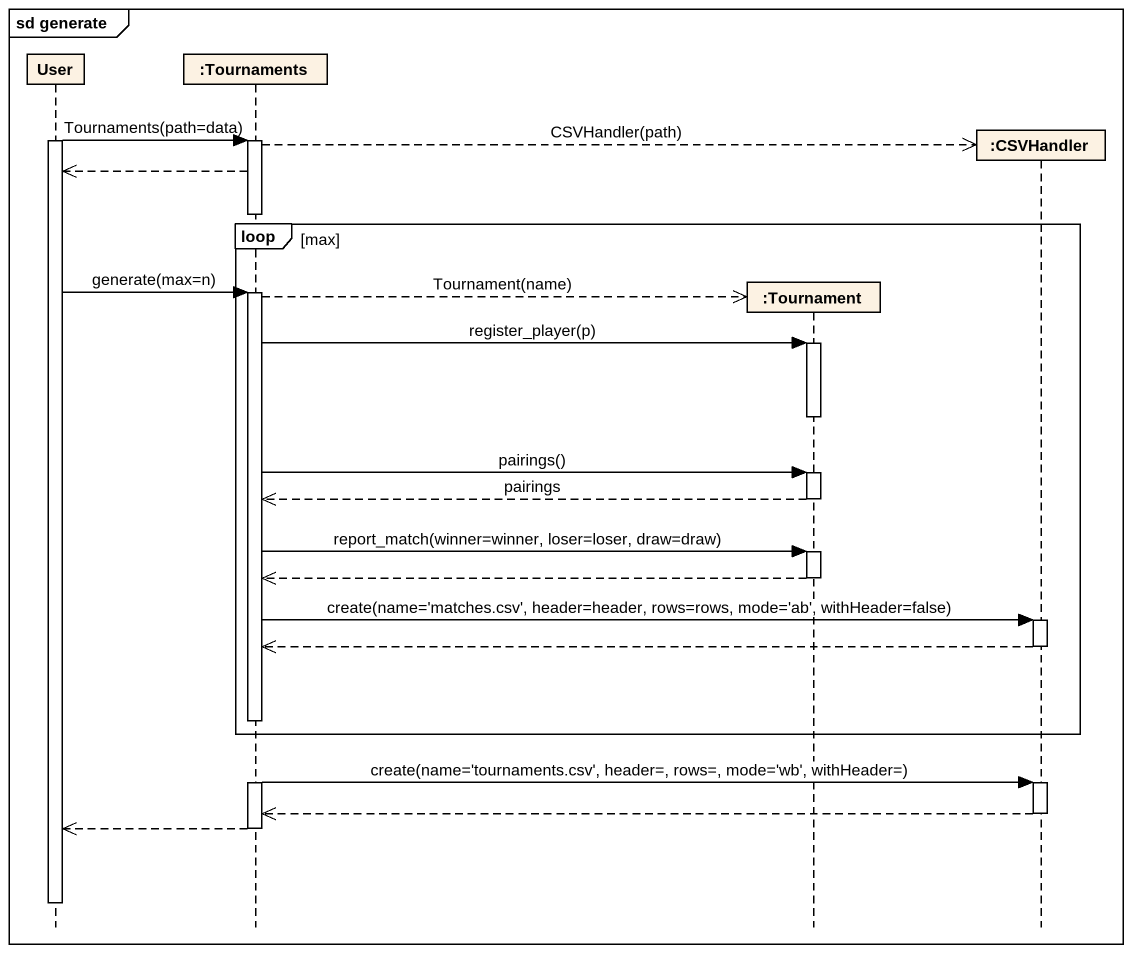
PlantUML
@startuml
mainframe sd generate
hide footbox
participant User
participant ":Tournaments" as Tournaments
participant ":Tournament" as Tournament
participant ":CSVHandler" as CSVHandler

activate User
User -> Tournaments : Tournaments(path=data)
activate Tournaments
Tournaments -->> CSVHandler ** : CSVHandler(path)
Tournaments -->> User
deactivate Tournaments
loop max
  User -> Tournaments : generate(max=n)
  activate Tournaments
  Tournaments -->> Tournament ** : Tournament(name)
  Tournaments -> Tournament : register_player(p)
  activate Tournament
  deactivate Tournament
  Tournaments -> Tournament : pairings()
  activate Tournament
  Tournament -->> Tournaments : pairings
  deactivate Tournament
  Tournaments -> Tournament : report_match(winner=winner, loser=loser, draw=draw)
  activate Tournament
  Tournament -->> Tournaments
  deactivate Tournament
  Tournaments -> CSVHandler : create(name='matches.csv', header=header, rows=rows, mode='ab', withHeader=false)
  activate CSVHandler
  CSVHandler -->> Tournaments
  deactivate CSVHandler
end
Tournaments -> CSVHandler : create(name='tournaments.csv', header=, rows=, mode='wb', withHeader=)
activate CSVHandler
CSVHandler -->> Tournaments
deactivate CSVHandler
Tournaments -->> User
deactivate Tournaments
deactivate User
@enduml
